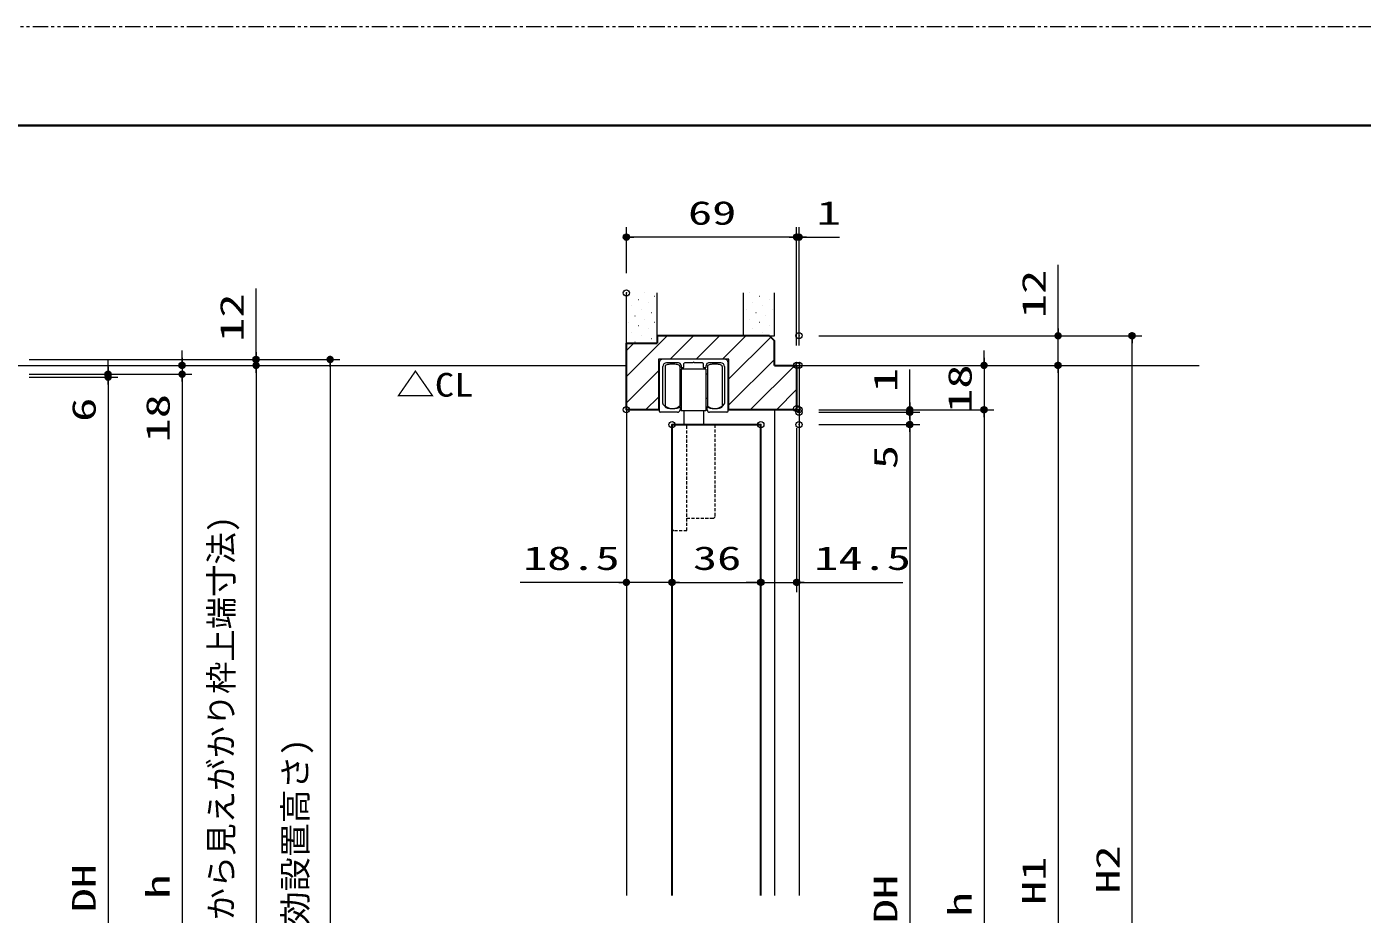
# Model space of a CAD drawing. Units: millimetres, scale not verified. Extents: x -1306 to 1306, y -607 to 607.
# Drawn here: x -772 to -230, y 234 to 594 of the extents above; entities that cross this region are included whole.
import ezdxf
from ezdxf.enums import TextEntityAlignment as Align

# ---------------------------------------------------------------- set-up
doc = ezdxf.new("R2010")
doc.units = ezdxf.units.MM
doc.header["$LTSCALE"] = 5
doc.header["$PDMODE"] = 32
doc.header["$PDSIZE"] = 2.5
doc.linetypes.add('USER1', pattern=[0.375, 0.25, -0.125])
doc.linetypes.add('USER2', pattern=[2.5, 1.25, -0.25, 0.25, -0.25, 0.25, -0.25])
for name, color, linetype, lineweight in [('0-1_線(水)', 4, 'Continuous', 9), ('0-2_線(白)', 7, 'Continuous', 30), ('0-3_線(黄)', 2, 'Continuous', 15), ('0-4_点線(水)', 4, 'USER1', 9), ('0-5_寸法線', 3, 'Continuous', 13), ('0-6_0', 3, 'Continuous', 25), ('0-7_DEFPOINTS', 7, 'Continuous', 5), ('0-9_ハッチング', 6, 'Continuous', 9), ('0-A_陰線', 1, 'USER2', 9), ('0-C_図面枠', 7, 'Continuous', 35)]:
    doc.layers.add(name, color=color, linetype=linetype, lineweight=lineweight)
doc.styles.add('ＭＳ ゴシック', font='')
doc.styles.get('ＭＳ ゴシック').set_extended_font_data('MS Gothic')

# ---------------------------------------------------------------- blocks, each defined once
blk = doc.blocks.new('_DOT')
at = {"layer": '0-6_0'}
blk.add_line((-2.5, 0), (-5, 0), dxfattribs=at)
for points in [[(0, 0), (-2.5, 0), (-2.48, 0.313)], [(0, 0), (-2.48, -0.313), (-2.5, 0)], [(0, 0), (-2.48, 0.313), (-2.421, 0.622)], [(0, 0), (-2.421, -0.622), (-2.48, -0.313)], [(0, 0), (-2.421, 0.622), (-2.324, 0.92)], [(0, 0), (-2.324, -0.92), (-2.421, -0.622)], [(0, 0), (-2.324, 0.92), (-2.191, 1.204)], [(0, 0), (-2.191, -1.204), (-2.324, -0.92)], [(0, 0), (-2.191, 1.204), (-2.023, 1.469)], [(0, 0), (-2.023, -1.469), (-2.191, -1.204)], [(0, 0), (-2.023, 1.469), (-1.822, 1.711)], [(0, 0), (-1.822, -1.711), (-2.023, -1.469)], [(0, 0), (-1.822, 1.711), (-1.594, 1.926)], [(0, 0), (-1.594, -1.926), (-1.822, -1.711)], [(0, 0), (-1.594, 1.926), (-1.34, 2.111)], [(0, 0), (-1.34, -2.111), (-1.594, -1.926)], [(0, 0), (-1.34, 2.111), (-1.064, 2.262)], [(0, 0), (-1.064, -2.262), (-1.34, -2.111)], [(0, 0), (-1.064, 2.262), (-0.773, 2.378)], [(0, 0), (-0.773, -2.378), (-1.064, -2.262)], [(0, 0), (-0.773, 2.378), (-0.468, 2.456)], [(0, 0), (-0.468, -2.456), (-0.773, -2.378)], [(0, 0), (-0.468, 2.456), (-0.157, 2.495)], [(0, 0), (-0.157, -2.495), (-0.468, -2.456)], [(0, 0), (-0.157, 2.495), (0.157, 2.495)], [(0, 0), (0.157, -2.495), (-0.157, -2.495)], [(0, 0), (0.157, 2.495), (0.468, 2.456)], [(0, 0), (0.468, 2.456), (0.773, 2.378)], [(0, 0), (0.773, 2.378), (1.064, 2.262)], [(0, 0), (1.064, 2.262), (1.34, 2.111)], [(0, 0), (1.34, 2.111), (1.594, 1.926)], [(0, 0), (1.594, 1.926), (1.822, 1.711)], [(0, 0), (1.822, 1.711), (2.023, 1.469)], [(0, 0), (2.023, 1.469), (2.191, 1.204)], [(0, 0), (2.191, 1.204), (2.324, 0.92)], [(0, 0), (2.324, 0.92), (2.421, 0.622)], [(0, 0), (2.421, 0.622), (2.48, 0.313)], [(0, 0), (2.48, 0.313), (2.5, 0)], [(0, 0), (0.468, -2.456), (0.157, -2.495)], [(0, 0), (0.773, -2.378), (0.468, -2.456)], [(0, 0), (1.064, -2.262), (0.773, -2.378)], [(0, 0), (1.34, -2.111), (1.064, -2.262)], [(0, 0), (1.594, -1.926), (1.34, -2.111)], [(0, 0), (1.822, -1.711), (1.594, -1.926)], [(0, 0), (2.023, -1.469), (1.822, -1.711)], [(0, 0), (2.191, -1.204), (2.023, -1.469)], [(0, 0), (2.324, -0.92), (2.191, -1.204)], [(0, 0), (2.421, -0.622), (2.324, -0.92)], [(0, 0), (2.48, -0.313), (2.421, -0.622)], [(0, 0), (2.5, 0), (2.48, -0.313)]]:
    blk.add_solid(points, dxfattribs=at)

msp = doc.modelspace()

# ---------------------------------------------------------------- linework, layer by layer
at = {"layer": '0-1_線(水)'}
for p, q in [((-515.287, 457.654), (-515.287, 438.154)), ((-488.787, 459.154), (-513.787, 459.154)), ((-513.787, 441.133), (-513.787, 456.154)), ((-512.887, 456.254), (-512.887, 440.054)), ((-507.387, 457.654), (-512.287, 457.654)), ((-506.887, 456.254), (-506.837, 456.254)), ((-506.887, 456.254), (-506.887, 440.054)), ((-506.387, 456.654), (-506.387, 455.954)), ((-496.287, 455.154), (-506.287, 455.154)), ((-506.287, 455.154), (-506.287, 438.154)), ((-505.487, 455.654), (-506.087, 455.654)), ((-505.187, 455.954), (-505.187, 457.354)), ((-501.587, 457.654), (-504.887, 457.654)), ((-501.287, 457.954), (-501.587, 457.654)), ((-497.387, 457.354), (-497.387, 455.954)), ((-496.487, 455.654), (-497.087, 455.654)), ((-496.287, 455.154), (-496.287, 438.154)), ((-496.187, 455.954), (-496.187, 456.654)), ((-490.287, 457.654), (-495.187, 457.654)), ((-489.687, 456.254), (-489.637, 456.254)), ((-489.687, 456.254), (-489.687, 440.054)), ((-488.787, 456.154), (-488.787, 441.133)), ((-487.287, 438.154), (-487.287, 457.654)), ((-460.037, 456.654), (-458.537, 456.654)), ((-458.537, 456.654), (-458.537, 241.654)), ((-506.887, 453.154), (-506.287, 453.154)), ((-495.687, 453.154), (-496.287, 453.154)), ((-528.537, 439.154), (-528.537, 241.654)), ((-512.887, 440.054), (-512.837, 440.054)), ((-506.887, 443.154), (-506.287, 443.154)), ((-506.787, 439.654), (-506.787, 438.654)), ((-495.687, 443.154), (-496.287, 443.154)), ((-495.787, 438.654), (-495.787, 439.654)), ((-468.537, 438.654), (-468.537, 241.654)), ((-507.787, 437.654), (-514.787, 437.654)), ((-496.287, 438.154), (-506.287, 438.154)), ((-505.287, 438.154), (-505.287, 432.654)), ((-497.287, 438.154), (-497.287, 432.654)), ((-487.787, 437.654), (-494.787, 437.654))]:
    msp.add_line(p, q, dxfattribs=at)
for points in [[(-506.887, 456.254), (-506.933, 456.411), (-507.068, 456.562), (-507.289, 456.704), (-507.589, 456.833), (-507.959, 456.944), (-508.387, 457.034), (-508.861, 457.1), (-509.366, 457.141), (-509.887, 457.154), (-510.408, 457.141), (-510.913, 457.1), (-511.387, 457.034), (-511.816, 456.944), (-512.185, 456.833), (-512.485, 456.704), (-512.706, 456.562), (-512.842, 456.411), (-512.887, 456.254), (-512.837, 456.254)], [(-497.687, 457.654), (-500.987, 457.654), (-501.287, 457.954)], [(-489.687, 456.254), (-489.733, 456.411), (-489.868, 456.562), (-490.089, 456.704), (-490.389, 456.833), (-490.759, 456.944), (-491.187, 457.034), (-491.661, 457.1), (-492.166, 457.141), (-492.687, 457.154), (-493.208, 457.141), (-493.713, 457.1), (-494.187, 457.034), (-494.616, 456.944), (-494.985, 456.833), (-495.285, 456.704), (-495.506, 456.562), (-495.642, 456.411), (-495.687, 456.254), (-495.637, 456.254)], [(-495.687, 456.254), (-495.687, 440.054), (-495.637, 440.054)], [(-512.887, 440.054), (-512.842, 439.898), (-512.706, 439.747), (-512.485, 439.604), (-512.185, 439.476), (-511.816, 439.365), (-511.387, 439.275), (-510.913, 439.209), (-510.408, 439.168), (-509.887, 439.154), (-509.366, 439.168), (-508.861, 439.209), (-508.387, 439.275), (-507.959, 439.365), (-507.589, 439.476), (-507.289, 439.604), (-507.068, 439.747), (-506.933, 439.898), (-506.887, 440.054), (-506.837, 440.054)], [(-495.687, 440.054), (-495.642, 439.898), (-495.506, 439.747), (-495.285, 439.604), (-494.985, 439.476), (-494.616, 439.365), (-494.187, 439.275), (-493.713, 439.209), (-493.208, 439.168), (-492.687, 439.154), (-492.166, 439.168), (-491.661, 439.209), (-491.187, 439.275), (-490.759, 439.365), (-490.389, 439.476), (-490.089, 439.604), (-489.868, 439.747), (-489.733, 439.898), (-489.687, 440.054), (-489.637, 440.054)]]:
    msp.add_lwpolyline(points, dxfattribs=at)
for centre, radius, start, end in [((-513.787, 457.654), 1.5, 90, 180), ((-512.287, 456.154), 1.5, 90, 180), ((-507.387, 456.654), 1, 0, 90), ((-506.087, 455.954), 0.3, 180, 270), ((-505.487, 455.954), 0.3, 270, 0), ((-504.887, 457.354), 0.3, 90, 180), ((-497.687, 457.354), 0.3, 0, 90), ((-497.087, 455.954), 0.3, 180, 270), ((-496.487, 455.954), 0.3, 270, 0), ((-495.187, 456.654), 1, 90, 180), ((-490.287, 456.154), 1.5, 0, 90), ((-488.787, 457.654), 1.5, 0, 90), ((-513.487, 441.133), 0.3, 180, 220.01096), ((-509.887, 444.154), 5, 220.00804, 301.8906), ((-507.787, 438.654), 1, 270, 0), ((-507.087, 439.654), 0.3, 0, 121.89404), ((-495.487, 439.654), 0.3, 58.10596, 180), ((-494.787, 438.654), 1, 180, 270), ((-492.687, 444.154), 5, 238.1094, 319.99196), ((-489.087, 441.133), 0.3, 319.98904, 0), ((-514.787, 438.154), 0.5, 180, 270), ((-487.787, 438.154), 0.5, 270, 0)]:
    msp.add_arc(centre, radius, start, end, dxfattribs=at)
at = {"layer": '0-2_線(白)'}
for p, q in [((-528.537, 465.654), (-516.037, 465.654)), ((-528.037, 465.654), (-516.037, 465.654)), ((-470.537, 468.654), (-516.037, 468.654)), ((-516.037, 468.654), (-516.037, 465.654)), ((-470.537, 468.654), (-468.537, 466.654)), ((-468.537, 456.654), (-468.537, 466.654)), ((-510.037, 432.654), (-474.037, 432.654)), ((-510.037, 241.654), (-510.037, 432.654)), ((-474.037, 241.654), (-474.037, 432.654))]:
    msp.add_line(p, q, dxfattribs=at)
for points in [[(-515.587, 438.654), (-528.537, 438.654), (-528.537, 465.654)], [(-468.537, 456.654), (-459.537, 456.654), (-459.537, 438.654), (-486.987, 438.654)]]:
    msp.add_lwpolyline(points, dxfattribs=at)
at = {"layer": '0-3_線(黄)'}
for p, q in [((-528.537, 465.654), (-528.537, 486.054)), ((-516.037, 468.654), (-516.037, 486.054)), ((-481.037, 468.654), (-481.037, 486.054)), ((-468.537, 468.654), (-468.537, 486.054)), ((-470.537, 468.654), (-468.537, 468.654)), ((-1168.409, 456.654), (-528.537, 456.654)), ((-458.537, 456.654), (-296.31, 456.654))]:
    msp.add_line(p, q, dxfattribs=at)
at = {"layer": '0-4_点線(水)'}
for p, q in [((-510.037, 432.654), (-492.537, 432.654)), ((-510.037, 432.654), (-510.037, 390.654)), ((-504.037, 389.654), (-504.037, 432.654)), ((-492.537, 395.654), (-492.537, 432.654)), ((-504.037, 394.654), (-493.537, 394.654)), ((-509.037, 389.654), (-504.037, 389.654))]:
    msp.add_line(p, q, dxfattribs=at)
for centre, start, end in [((-493.537, 395.654), 270, 0), ((-509.037, 390.654), 180, 270)]:
    msp.add_arc(centre, 1, start, end, dxfattribs=at)
at = {"layer": '0-5_寸法線'}
for p, q in [((-528.537, 494.054), (-528.537, 512.654)), ((-459.537, 464.654), (-459.537, 512.654)), ((-459.537, 464.654), (-459.537, 512.654)), ((-458.537, 464.654), (-458.537, 512.654)), ((-462.537, 508.654), (-525.537, 508.654)), ((-462.537, 508.654), (-465.537, 508.654)), ((-459.537, 508.654), (-458.537, 508.654)), ((-455.537, 508.654), (-442.156, 508.654)), ((-353.537, 471.654), (-353.537, 497.416)), ((-678.642, 462.054), (-678.642, 487.816)), ((-450.537, 468.654), (-349.537, 468.654)), ((-450.537, 468.654), (-319.537, 468.654)), ((-353.537, 456.654), (-353.537, 468.654)), ((-323.537, 39.654), (-323.537, 465.654)), ((-708.642, 459.654), (-708.642, 462.654)), ((-383.537, 459.654), (-383.537, 462.654)), ((-770.642, 459.054), (-674.642, 459.054)), ((-770.642, 459.054), (-644.642, 459.054)), ((-770.642, 456.654), (-704.642, 456.654)), ((-770.642, 456.654), (-674.642, 456.654)), ((-770.642, 456.654), (-674.642, 456.654)), ((-738.642, 456.054), (-738.642, 459.054)), ((-708.642, 456.654), (-708.642, 453.054)), ((-678.642, 456.654), (-678.642, 459.054)), ((-648.642, 456.054), (-648.642, 39.654)), ((-450.537, 456.654), (-379.537, 456.654)), ((-450.537, 456.654), (-349.537, 456.654)), ((-450.537, 456.654), (-349.537, 456.654)), ((-413.639, 441.654), (-413.639, 455.035)), ((-383.537, 456.654), (-383.537, 438.654)), ((-770.642, 453.054), (-704.642, 453.054)), ((-770.642, 453.054), (-734.642, 453.054)), ((-770.642, 453.054), (-704.642, 453.054)), ((-770.642, 451.854), (-734.642, 451.854)), ((-770.642, 451.854), (-734.642, 451.854)), ((-738.642, 453.054), (-738.642, 451.854)), ((-708.642, 450.054), (-708.642, 39.654)), ((-708.642, 450.054), (-708.642, 424.292)), ((-678.642, 453.654), (-678.642, 39.654)), ((-678.642, 453.654), (-678.642, 450.654)), ((-353.537, 453.654), (-353.537, 39.654)), ((-353.537, 453.654), (-353.537, 450.654)), ((-738.642, 448.854), (-738.642, 42.054)), ((-738.642, 448.854), (-738.642, 431.664)), ((-450.537, 438.654), (-379.537, 438.654)), ((-450.537, 438.654), (-409.639, 438.654)), ((-450.537, 438.654), (-379.537, 438.654)), ((-413.639, 440.654), (-413.639, 443.654)), ((-413.639, 437.654), (-413.639, 438.654)), ((-450.537, 437.654), (-409.639, 437.654)), ((-450.537, 437.654), (-409.639, 437.654)), ((-413.639, 437.654), (-413.639, 432.654)), ((-413.639, 434.654), (-413.639, 431.654)), ((-383.537, 435.654), (-383.537, 39.654)), ((-383.537, 435.654), (-383.537, 432.654)), ((-528.537, 430.654), (-528.537, 364.654)), ((-459.537, 431.154), (-459.537, 364.654)), ((-450.537, 432.654), (-409.639, 432.654)), ((-450.537, 432.654), (-409.639, 432.654)), ((-413.639, 429.654), (-413.639, 51.654)), ((-413.639, 429.654), (-413.639, 411.988)), ((-510.037, 424.654), (-510.037, 364.654)), ((-510.037, 424.654), (-510.037, 364.654)), ((-474.037, 424.654), (-474.037, 364.654)), ((-474.037, 424.654), (-474.037, 364.654)), ((-531.537, 368.654), (-571.585, 368.654)), ((-510.037, 368.654), (-528.537, 368.654)), ((-507.037, 368.654), (-504.037, 368.654)), ((-507.037, 368.654), (-477.037, 368.654)), ((-477.037, 368.654), (-480.037, 368.654)), ((-474.037, 368.654), (-459.537, 368.654)), ((-456.537, 368.654), (-416.49, 368.654))]:
    msp.add_line(p, q, dxfattribs=at)
msp.add_lwpolyline([(-486.987, 438.654), (-486.987, 459.154), (-515.587, 459.154), (-515.587, 438.654)], dxfattribs=at)
at = {"layer": '0-7_DEFPOINTS'}
for p in [(-528.537, 508.654), (-459.537, 508.654), (-528.537, 486.054), (-458.537, 468.654), (-323.537, 468.654), (-678.642, 459.054), (-708.642, 456.654), (-459.537, 456.654), (-458.537, 456.654), (-458.537, 456.654), (-458.537, 456.654), (-353.537, 456.654), (-738.642, 453.054), (-528.537, 438.654), (-459.537, 439.154), (-458.537, 438.654), (-458.537, 437.654), (-413.639, 437.654), (-383.537, 438.654), (-510.037, 432.654), (-474.037, 432.654), (-458.537, 432.654), (-458.537, 432.654), (-413.639, 432.654), (-510.037, 368.654), (-474.037, 368.654), (-459.537, 368.654)]:
    msp.add_point(p, dxfattribs=at)
at = {"layer": '0-9_ハッチング'}
for p, q in [((-527.711, 484.721), (-527.661, 484.721)), ((-523.734, 483.395), (-523.684, 483.395)), ((-521.082, 486.046), (-521.032, 486.046)), ((-519.756, 482.069), (-519.706, 482.069)), ((-517.105, 484.721), (-517.055, 484.721)), ((-478.656, 486.046), (-478.606, 486.046)), ((-477.33, 482.069), (-477.28, 482.069)), ((-474.678, 484.721), (-474.628, 484.721)), ((-470.701, 483.395), (-470.651, 483.395)), ((-526.386, 480.743), (-526.336, 480.743)), ((-525.06, 476.766), (-525.01, 476.766)), ((-522.408, 479.417), (-522.358, 479.417)), ((-518.431, 478.091), (-518.381, 478.091)), ((-479.982, 479.417), (-479.932, 479.417)), ((-476.004, 478.091), (-475.954, 478.091)), ((-473.353, 480.743), (-473.303, 480.743)), ((-472.027, 476.766), (-471.977, 476.766)), ((-469.375, 479.417), (-469.325, 479.417)), ((-527.711, 474.114), (-527.661, 474.114)), ((-523.734, 472.788), (-523.684, 472.788)), ((-521.082, 475.44), (-521.032, 475.44)), ((-519.756, 471.462), (-519.706, 471.462)), ((-517.105, 474.114), (-517.055, 474.114)), ((-478.656, 475.44), (-478.606, 475.44)), ((-477.33, 471.462), (-477.28, 471.462)), ((-474.678, 474.114), (-474.628, 474.114)), ((-470.701, 472.788), (-470.651, 472.788)), ((-528.537, 452.075), (-511.958, 468.654)), ((-528.537, 462.682), (-525.564, 465.654)), ((-526.386, 470.136), (-526.336, 470.136)), ((-525.06, 466.159), (-525.01, 466.159)), ((-522.408, 468.811), (-522.358, 468.811)), ((-518.431, 467.485), (-518.381, 467.485)), ((-510.851, 459.154), (-501.351, 468.654)), ((-500.244, 459.154), (-490.744, 468.654)), ((-489.638, 459.154), (-480.138, 468.654)), ((-486.987, 451.198), (-470.034, 468.151)), ((-479.982, 468.811), (-479.932, 468.811)), ((-473.353, 470.136), (-473.303, 470.136)), ((-469.375, 468.811), (-469.325, 468.811)), ((-486.987, 440.592), (-468.537, 459.042)), ((-478.318, 438.654), (-460.318, 456.654)), ((-528.537, 441.468), (-515.587, 454.418)), ((-467.711, 438.654), (-459.537, 446.829)), ((-520.744, 438.654), (-515.587, 443.812))]:
    msp.add_line(p, q, dxfattribs=at)
at = {"layer": '0-A_陰線', "color": 4}
msp.add_line((387.036, 594), (-1292.964, 594), dxfattribs=at)
at = {"layer": '0-C_図面枠'}
msp.add_lwpolyline([(-1252.964, -554), (347.036, -554), (347.036, 554), (-1252.964, 554)], close=True, dxfattribs=at)

# ---------------------------------------------------------------- block references
at = {"layer": '0-5_寸法線', "xscale": 0.6, "yscale": 0.6}
for p, rotation in [((-528.537, 508.654), 180), ((-458.537, 508.654), 180), ((-353.537, 468.654), 270), ((-323.537, 468.654), 90), ((-678.642, 459.054), 270), ((-648.642, 459.054), 90), ((-738.642, 453.054), 270), ((-708.642, 456.654), 270), ((-678.642, 456.654), 90), ((-678.642, 456.654), 90), ((-383.537, 456.654), 270), ((-353.537, 456.654), 90), ((-353.537, 456.654), 90), ((-738.642, 451.854), 90), ((-738.642, 451.854), 90), ((-708.642, 453.054), 90), ((-708.642, 453.054), 90), ((-413.639, 438.654), 270), ((-413.639, 437.654), 270), ((-413.639, 437.654), 90), ((-383.537, 438.654), 90), ((-383.537, 438.654), 90), ((-413.639, 432.654), 90), ((-413.639, 432.654), 90), ((-510.037, 368.654), 180), ((-510.037, 368.654), 180), ((-459.537, 368.654), 180)]:
    msp.add_blockref('_DOT', p, dxfattribs=dict(at, rotation=rotation))
for p in [(-459.537, 508.654), (-459.537, 508.654), (-528.537, 368.654), (-474.037, 368.654), (-474.037, 368.654)]:
    msp.add_blockref('_DOT', p, dxfattribs=at)

# ---------------------------------------------------------------- texts
at = {"layer": '0-3_線(黄)', "style": 'ＭＳ ゴシック', "width": 1.2}
msp.add_text('△CL', height=9.604, dxfattribs=at).set_placement((-621.92, 441.087), align=Align.BOTTOM_LEFT)
at = {"layer": '0-5_寸法線', "style": 'ＭＳ ゴシック', "width": 1.5}
for s, p in [('69', (-503.561, 510.804)), ('1', (-451.394, 510.804)), ('18.5', (-570.442, 370.804)), ('36', (-501.561, 370.804)), ('14.5', (-452.394, 370.804))]:
    msp.add_text(s, height=9.604, dxfattribs=at).set_placement(p, align=Align.BOTTOM_LEFT)
at = {"layer": '0-5_寸法線', "style": 'ＭＳ ゴシック'}
for s, height, width, p in [('12', 9.604, 1.5, (-355.687, 475.797)), ('12', 9.604, 1.5, (-680.792, 466.197)), ('18', 9.604, 1.5, (-385.687, 437.416)), ('1', 9.604, 1.5, (-415.789, 445.797)), ('18', 9.604, 1.5, (-710.792, 425.435)), ('6', 9.604, 1.5, (-740.792, 433.759)), ('5', 9.604, 1.5, (-415.789, 414.559)), ('H2(有効設置高さ)', 9.621, 1.05, (-655.078, 195.188)), ('H2', 9.604, 1.5, (-325.687, 242.416)), ('H1', 9.604, 1.5, (-355.687, 237.845)), ('DH', 9.604, 1.5, (-740.792, 234.816)), ('h', 9.604, 1.5, (-710.792, 240.331)), ('DH', 9.604, 1.5, (-415.789, 230.416)), ('h', 9.604, 1.5, (-385.687, 233.131))]:
    msp.add_text(s, height=height, rotation=90, dxfattribs=dict(at, width=width)).set_placement(p, align=Align.BOTTOM_LEFT)
msp.add_text('H1(FL(フロアライン)から見えがかり枠上端寸法)', height=9.621, rotation=90, dxfattribs=at).set_placement((-685.078, 106.988), align=Align.BOTTOM_LEFT)

doc.saveas('drawing.dxf')
